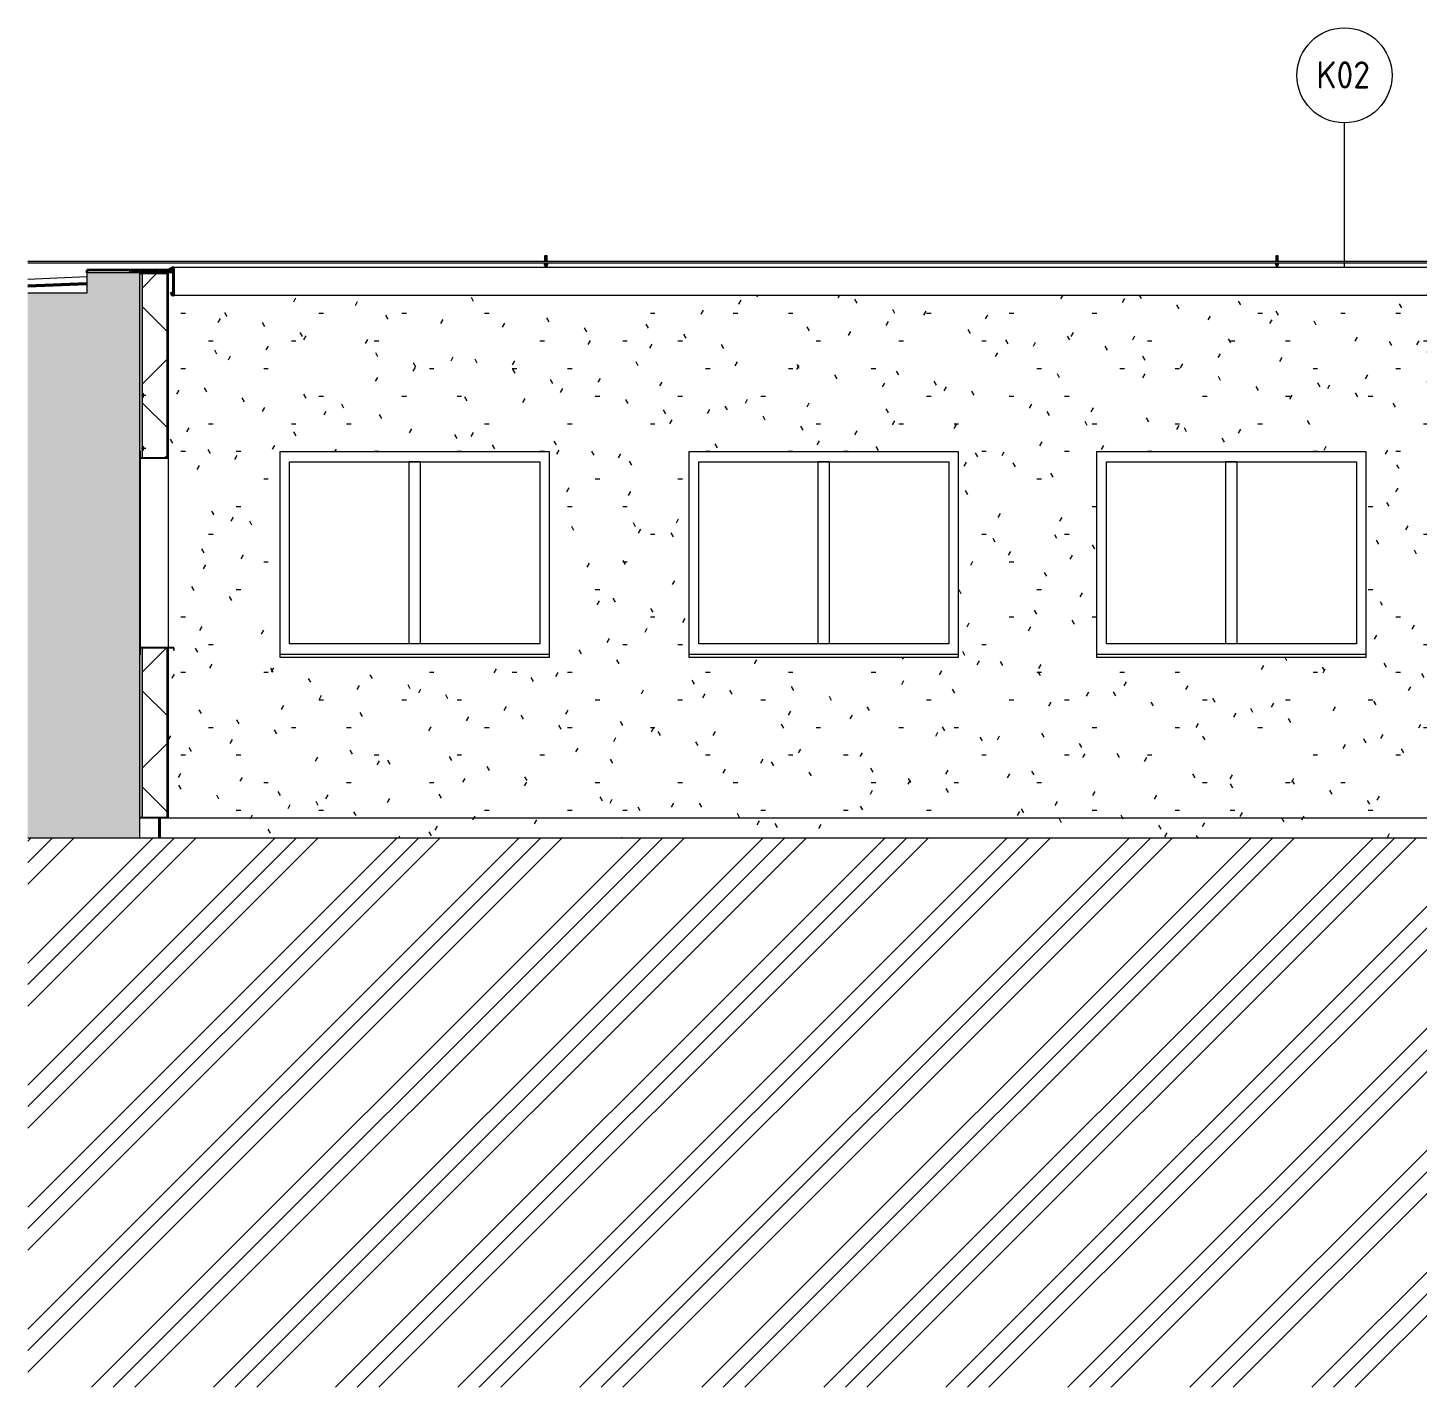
# Model space of a CAD drawing. Header units: millimetres. Extents: x -19993 to 479964, y -45352 to 20466.
# Drawn here: x 220265 to 230489, y -2012 to 7995 of the extents above; entities that cross this region are included whole.
import ezdxf

# ---------------------------------------------------------------- set-up
doc = ezdxf.new("R2010")
doc.units = ezdxf.units.MM
for name, color, linetype, lineweight in [('A-DETL-GENF', 92, 'Continuous', 9), ('A-DETL-THIN', 151, 'Continuous', 9), ('A-FLOR-HRAL', 11, 'Continuous', 9), ('A-GLAZ', 151, 'Continuous', 9), ('A-ROOF', 132, 'Continuous', 9), ('A-ROOF-IDEN', 132, 'Continuous', 9), ('A-ROOF-MCUT', 132, 'Continuous', 35), ('A-ROOF-OTLN', 132, 'Continuous', 9), ('A-ROOF-PATT', 132, 'Continuous', 35), ('A-WALL', 113, 'Continuous', 9), ('A-WALL-PATT', 111, 'Continuous', 25), ('E-POWR-CNTR', 130, 'Continuous', 9), ('E-POWR-DROP', 130, 'Continuous', 9), ('Q-SPCQ', 91, 'Continuous', 9)]:
    doc.layers.add(name, color=color, linetype=linetype, lineweight=lineweight)
doc.styles.add('ISOCPEUR', font='isocpeur.ttf', dxfattribs={"width": 0.9, "height": 200})
pattern_1 = [(0, (239069.81, 0), (812.8, 203.2), [33.528, -576.072, 33.528, -576.072, -3251.2]), (0, (239069.81, 0), (812.8, 203.2), [-1219.2, 33.528, -1185.672, 33.528, -576.072, -1422.4]), (0, (239069.81, 0), (812.8, 203.2), [-3048, 33.528, -372.872, 33.528, -982.472]), (120, (239374.61, 101.6), (-582.3764, 602.3054), [33.528, -576.072, 33.528, -576.072, -3251.2]), (120, (239374.61, 101.6), (-582.3764, 602.3054), [-1219.2, 33.528, -1185.672, 33.528, -576.072, -1422.4]), (120, (239374.61, 101.6), (-582.3764, 602.3054), [-3048, 33.528, -372.872, 33.528, -982.472]), (240, (239476.21, 508), (-230.4236, -805.5054), [33.528, -576.072, 33.528, -576.072, -3251.2]), (240, (239476.21, 508), (-230.4236, -805.5054), [-1219.2, 33.528, -1185.672, 33.528, -576.072, -1422.4]), (240, (239476.21, 508), (-230.4236, -805.5054), [-3048, 33.528, -372.872, 33.528, -982.472])]

# ---------------------------------------------------------------- blocks, each defined once
blk = doc.blocks.new('OKNO_2k_ - OKNO_2k_2000 x 1500-1963725-VB1-Z-Nový')
at = {"layer": 'A-GLAZ'}
for p, q in [((-9032, 3460), (-9032, 4800)), ((-9032, 4800), (-7192, 4800)), ((-8152, 3460), (-8152, 4800)), ((-8072, 4800), (-8152, 4800)), ((-8072, 4800), (-8072, 3460)), ((-7192, 4800), (-7192, 3460)), ((-7192, 3460), (-9032, 3460)), ((-8072, 3460), (-8152, 3460))]:
    blk.add_line(p, q, dxfattribs=at)
blk = doc.blocks.new('parapet_ext - parapet_ext-V34-VB1-Z-Nový')
at = {"layer": 'Q-SPCQ'}
for p, q in [((-6092, 3360), (-6092, 3382)), ((-4112, 3382), (-6092, 3382)), ((-4112, 3382), (-4112, 3360)), ((-4112, 3360), (-6092, 3360))]:
    blk.add_line(p, q, dxfattribs=at)
blk = doc.blocks.new('OKNO_1k - OKNO_1k_1250 x 1500-2034291-VB1-Z-Nový')
at = {"layer": 'A-GLAZ'}
h = blk.add_hatch(dxfattribs=at)
h.set_pattern_fill('FP_83', color=256, style=0, pattern_type=2)
h.set_pattern_definition([(0, (1836.05, 0), (150, 86.6), [100, -200]), (60, (1936.05, 0), (0.0022, 173.2038), [100, -200]), (300, (1936.05, 0), (149.9978, -86.6038), [100, -200])])
h.paths.add_polyline_path([(-16143, 3380), (-16142, 3380), (-16143, 3429)])
h.paths.add_polyline_path([(-16143, 4830), (-16142, 4830), (-16143, 4831)])
at = {"layer": 'A-GLAZ', "lineweight": 25}
for p, q in [((-16142, 4830), (-16142, 4880)), ((-16142, 3380), (-16142, 3430))]:
    blk.add_line(p, q, dxfattribs=at)
at = {"layer": 'A-GLAZ'}
blk.add_line((-16142, 4830), (-16142, 3432), dxfattribs=at)
blk = doc.blocks.new('parapet_ext - parapet_ext-1802121-VB1-Z-Nový')
at = {"layer": 'Q-SPCQ'}
for p, q in [((-15893, 3432), (-16143, 3432)), ((-16143, 3430), (-15895, 3430)), ((-15895, 3430), (-15895, 3410)), ((-15895, 3410), (-15893, 3410)), ((-15893, 3410), (-15893, 3432))]:
    blk.add_line(p, q, dxfattribs=at)
blk = doc.blocks.new('Zábradlí - Záchytný systém kotva-1301747-VB1-Z-Nový')
at = {"layer": 'A-FLOR-HRAL'}
for p, q in [((-13169, 6257), (-13169, 6249)), ((-13162, 6257), (-13169, 6257)), ((-13169, 6249), (-13162, 6249)), ((-13164, 6249), (-13164, 6230)), ((-13155, 6315), (-13155, 6315))]:
    blk.add_line(p, q, dxfattribs=at)
at = {"layer": 'A-FLOR-HRAL', "flags": 128}
for points in [[(-13163, 6316), (-13163, 6316), (-13163, 6316), (-13163, 6316), (-13163, 6316), (-13163, 6317), (-13163, 6317), (-13163, 6317), (-13163, 6317), (-13163, 6317), (-13163, 6317), (-13163, 6317), (-13162, 6318), (-13162, 6318), (-13162, 6318), (-13162, 6318), (-13162, 6318), (-13162, 6318), (-13162, 6318), (-13162, 6319), (-13162, 6319), (-13162, 6319), (-13161, 6319), (-13161, 6319), (-13161, 6319), (-13161, 6319), (-13161, 6319), (-13161, 6319), (-13161, 6319), (-13161, 6319), (-13160, 6319), (-13160, 6320), (-13160, 6320), (-13160, 6320), (-13160, 6320), (-13160, 6320), (-13159, 6320), (-13159, 6320), (-13159, 6320), (-13159, 6320), (-13159, 6320), (-13159, 6320), (-13158, 6320), (-13158, 6320), (-13158, 6320), (-13158, 6320), (-13158, 6320), (-13158, 6320), (-13158, 6320), (-13157, 6319), (-13157, 6319), (-13157, 6319), (-13157, 6319), (-13157, 6319), (-13157, 6319), (-13157, 6319), (-13156, 6319), (-13156, 6319), (-13156, 6319), (-13156, 6319), (-13156, 6318), (-13156, 6318), (-13156, 6318), (-13156, 6318), (-13156, 6318), (-13155, 6318), (-13155, 6318)], [(-13163, 6316), (-13163, 6316), (-13163, 6316), (-13163, 6316), (-13163, 6316), (-13163, 6315), (-13163, 6315), (-13163, 6315), (-13163, 6315), (-13163, 6315), (-13163, 6314), (-13163, 6314), (-13163, 6314), (-13163, 6314), (-13163, 6313), (-13163, 6313), (-13163, 6312), (-13163, 6312), (-13163, 6312), (-13163, 6311), (-13163, 6311), (-13163, 6310), (-13163, 6310), (-13163, 6309), (-13163, 6309), (-13163, 6308), (-13163, 6307), (-13163, 6307), (-13163, 6306), (-13163, 6306), (-13163, 6305), (-13163, 6304), (-13163, 6304), (-13163, 6303), (-13163, 6302), (-13163, 6302), (-13163, 6301), (-13163, 6300), (-13163, 6300), (-13163, 6299), (-13163, 6299)], [(-13163, 6299), (-13163, 6300), (-13163, 6300), (-13163, 6301), (-13163, 6302), (-13163, 6302), (-13163, 6303), (-13163, 6304), (-13163, 6304), (-13163, 6305), (-13163, 6305), (-13163, 6306), (-13163, 6307), (-13163, 6307), (-13163, 6308), (-13163, 6308), (-13163, 6309), (-13163, 6309), (-13163, 6310), (-13163, 6310), (-13163, 6311), (-13163, 6311), (-13163, 6312), (-13163, 6312), (-13163, 6313), (-13163, 6313), (-13163, 6313), (-13163, 6314), (-13163, 6314), (-13163, 6314), (-13163, 6315), (-13163, 6315), (-13163, 6315), (-13163, 6315), (-13163, 6315), (-13163, 6316), (-13163, 6316), (-13163, 6316), (-13163, 6316), (-13163, 6316)], [(-13163, 6282), (-13163, 6282), (-13163, 6282), (-13163, 6282), (-13163, 6282), (-13163, 6282), (-13163, 6282), (-13163, 6283), (-13163, 6283), (-13163, 6283), (-13163, 6283), (-13163, 6284), (-13163, 6284), (-13163, 6284), (-13163, 6285), (-13163, 6285), (-13163, 6285), (-13163, 6286), (-13163, 6286), (-13163, 6287), (-13163, 6287), (-13163, 6288), (-13163, 6288), (-13163, 6289), (-13163, 6289), (-13163, 6290), (-13163, 6290), (-13163, 6291), (-13163, 6291), (-13163, 6292), (-13163, 6293), (-13163, 6293), (-13163, 6294), (-13163, 6295), (-13163, 6295), (-13163, 6296), (-13163, 6297), (-13163, 6297), (-13163, 6298), (-13163, 6299), (-13163, 6299)], [(-13163, 6299), (-13163, 6298), (-13163, 6297), (-13163, 6297), (-13163, 6296), (-13163, 6295), (-13163, 6295), (-13163, 6294), (-13163, 6294), (-13163, 6293), (-13163, 6292), (-13163, 6292), (-13163, 6291), (-13163, 6290), (-13163, 6290), (-13163, 6289), (-13163, 6289), (-13163, 6288), (-13163, 6288), (-13163, 6287), (-13163, 6287), (-13163, 6286), (-13163, 6286), (-13163, 6285), (-13163, 6285), (-13163, 6285), (-13163, 6284), (-13163, 6284), (-13163, 6284), (-13163, 6283), (-13163, 6283), (-13163, 6283), (-13163, 6283), (-13163, 6282), (-13163, 6282), (-13163, 6282), (-13163, 6282), (-13163, 6282), (-13163, 6282), (-13163, 6282)], [(-13155, 6280), (-13156, 6280), (-13156, 6280), (-13156, 6280), (-13156, 6279), (-13156, 6279), (-13156, 6279), (-13156, 6279), (-13156, 6279), (-13156, 6279), (-13156, 6279), (-13157, 6279), (-13157, 6279), (-13157, 6278), (-13157, 6278), (-13157, 6278), (-13157, 6278), (-13157, 6278), (-13158, 6278), (-13158, 6278), (-13158, 6278), (-13158, 6278), (-13158, 6278), (-13158, 6278), (-13159, 6278), (-13159, 6278), (-13159, 6278), (-13159, 6278), (-13159, 6278), (-13159, 6278), (-13160, 6278), (-13160, 6278), (-13160, 6278), (-13160, 6278), (-13160, 6278), (-13160, 6278), (-13160, 6278), (-13161, 6278), (-13161, 6278), (-13161, 6278), (-13161, 6279), (-13161, 6279), (-13161, 6279), (-13161, 6279), (-13162, 6279), (-13162, 6279), (-13162, 6279), (-13162, 6279), (-13162, 6279), (-13162, 6279), (-13162, 6280), (-13162, 6280), (-13162, 6280), (-13162, 6280), (-13162, 6280), (-13163, 6280), (-13163, 6280), (-13163, 6281), (-13163, 6281), (-13163, 6281), (-13163, 6281), (-13163, 6281), (-13163, 6281), (-13163, 6282), (-13163, 6282), (-13163, 6282), (-13163, 6282)]]:
    blk.add_lwpolyline(points, dxfattribs=at)
blk = doc.blocks.new('Zábradlí - Záchytný systém kotva-V35-VB1-Z-Nový')
at = {"layer": 'A-FLOR-HRAL'}
for p, q in [((-7788, 6257), (-7788, 6249)), ((-7785, 6257), (-7788, 6257)), ((-7788, 6249), (-7785, 6249)), ((-7783, 6249), (-7783, 6230))]:
    blk.add_line(p, q, dxfattribs=at)
at = {"layer": 'A-FLOR-HRAL', "flags": 128}
for points in [[(-7782, 6316), (-7782, 6316), (-7782, 6316), (-7782, 6316), (-7782, 6316), (-7782, 6317), (-7782, 6317), (-7782, 6317), (-7782, 6317), (-7782, 6317), (-7782, 6317), (-7781, 6317), (-7781, 6318), (-7781, 6318), (-7781, 6318), (-7781, 6318), (-7781, 6318), (-7781, 6318), (-7781, 6318), (-7781, 6319), (-7781, 6319), (-7781, 6319), (-7780, 6319), (-7780, 6319), (-7780, 6319), (-7780, 6319), (-7780, 6319), (-7780, 6319), (-7780, 6319), (-7779, 6319), (-7779, 6319), (-7779, 6320), (-7779, 6320), (-7779, 6320), (-7779, 6320), (-7779, 6320), (-7778, 6320), (-7778, 6320), (-7778, 6320), (-7778, 6320), (-7778, 6320), (-7778, 6320), (-7777, 6320), (-7777, 6320), (-7777, 6320), (-7777, 6320), (-7777, 6320), (-7777, 6320), (-7776, 6320), (-7776, 6319)], [(-7782, 6316), (-7782, 6316), (-7782, 6316), (-7782, 6316), (-7782, 6316), (-7782, 6315), (-7782, 6315), (-7782, 6315), (-7782, 6315), (-7782, 6315), (-7782, 6314), (-7782, 6314), (-7782, 6314), (-7782, 6314), (-7782, 6313), (-7782, 6313), (-7782, 6312), (-7782, 6312), (-7782, 6312), (-7782, 6311), (-7782, 6311), (-7782, 6310), (-7782, 6310), (-7782, 6309), (-7782, 6309), (-7782, 6308), (-7782, 6307), (-7782, 6307), (-7782, 6306), (-7782, 6306), (-7782, 6305), (-7782, 6304), (-7782, 6304), (-7782, 6303), (-7782, 6302), (-7782, 6302), (-7782, 6301), (-7782, 6300), (-7782, 6300), (-7782, 6299), (-7782, 6299)], [(-7782, 6299), (-7782, 6300), (-7782, 6300), (-7782, 6301), (-7782, 6302), (-7782, 6302), (-7782, 6303), (-7782, 6304), (-7782, 6304), (-7782, 6305), (-7782, 6305), (-7782, 6306), (-7782, 6307), (-7782, 6307), (-7782, 6308), (-7782, 6308), (-7782, 6309), (-7782, 6309), (-7782, 6310), (-7782, 6310), (-7782, 6311), (-7782, 6311), (-7782, 6312), (-7782, 6312), (-7782, 6313), (-7782, 6313), (-7782, 6313), (-7782, 6314), (-7782, 6314), (-7782, 6314), (-7782, 6315), (-7782, 6315), (-7782, 6315), (-7782, 6315), (-7782, 6315), (-7782, 6316), (-7782, 6316), (-7782, 6316), (-7782, 6316), (-7782, 6316)], [(-7782, 6282), (-7782, 6282), (-7782, 6282), (-7782, 6282), (-7782, 6282), (-7782, 6282), (-7782, 6282), (-7782, 6283), (-7782, 6283), (-7782, 6283), (-7782, 6283), (-7782, 6284), (-7782, 6284), (-7782, 6284), (-7782, 6285), (-7782, 6285), (-7782, 6285), (-7782, 6286), (-7782, 6286), (-7782, 6287), (-7782, 6287), (-7782, 6288), (-7782, 6288), (-7782, 6289), (-7782, 6289), (-7782, 6290), (-7782, 6290), (-7782, 6291), (-7782, 6291), (-7782, 6292), (-7782, 6293), (-7782, 6293), (-7782, 6294), (-7782, 6295), (-7782, 6295), (-7782, 6296), (-7782, 6297), (-7782, 6297), (-7782, 6298), (-7782, 6299), (-7782, 6299)], [(-7782, 6299), (-7782, 6298), (-7782, 6297), (-7782, 6297), (-7782, 6296), (-7782, 6295), (-7782, 6295), (-7782, 6294), (-7782, 6294), (-7782, 6293), (-7782, 6292), (-7782, 6292), (-7782, 6291), (-7782, 6290), (-7782, 6290), (-7782, 6289), (-7782, 6289), (-7782, 6288), (-7782, 6288), (-7782, 6287), (-7782, 6287), (-7782, 6286), (-7782, 6286), (-7782, 6285), (-7782, 6285), (-7782, 6285), (-7782, 6284), (-7782, 6284), (-7782, 6284), (-7782, 6283), (-7782, 6283), (-7782, 6283), (-7782, 6283), (-7782, 6282), (-7782, 6282), (-7782, 6282), (-7782, 6282), (-7782, 6282), (-7782, 6282), (-7782, 6282)], [(-7775, 6279), (-7775, 6279), (-7775, 6279), (-7776, 6279), (-7776, 6279), (-7776, 6278), (-7776, 6278), (-7776, 6278), (-7776, 6278), (-7776, 6278), (-7777, 6278), (-7777, 6278), (-7777, 6278), (-7777, 6278), (-7777, 6278), (-7777, 6278), (-7777, 6278), (-7778, 6278), (-7778, 6278), (-7778, 6278), (-7778, 6278), (-7778, 6278), (-7778, 6278), (-7779, 6278), (-7779, 6278), (-7779, 6278), (-7779, 6278), (-7779, 6278), (-7779, 6278), (-7780, 6278), (-7780, 6278), (-7780, 6278), (-7780, 6279), (-7780, 6279), (-7780, 6279), (-7780, 6279), (-7780, 6279), (-7781, 6279), (-7781, 6279), (-7781, 6279), (-7781, 6279), (-7781, 6279), (-7781, 6280), (-7781, 6280), (-7781, 6280), (-7781, 6280), (-7781, 6280), (-7781, 6280), (-7782, 6280), (-7782, 6281), (-7782, 6281), (-7782, 6281), (-7782, 6281), (-7782, 6281), (-7782, 6281), (-7782, 6282), (-7782, 6282), (-7782, 6282), (-7782, 6282)]]:
    blk.add_lwpolyline(points, dxfattribs=at)
blk = doc.blocks.new('Zábradlí - Záchytný systém kotva-V36-VB1-Z-Nový')
at = {"layer": 'A-FLOR-HRAL'}
for p, q in [((-7785, 6257), (-7785, 6249)), ((-7775, 6257), (-7785, 6257)), ((-7785, 6249), (-7775, 6249)), ((-7780, 6249), (-7780, 6230)), ((-7765, 6257), (-7775, 6257)), ((-7775, 6249), (-7765, 6249)), ((-7770, 6230), (-7770, 6249)), ((-7765, 6249), (-7765, 6257))]:
    blk.add_line(p, q, dxfattribs=at)
at = {"layer": 'A-FLOR-HRAL', "flags": 128}
for points in [[(-7779, 6316), (-7779, 6316), (-7779, 6316), (-7779, 6316), (-7778, 6316), (-7778, 6317), (-7778, 6317), (-7778, 6317), (-7778, 6317), (-7778, 6317), (-7778, 6317), (-7778, 6317), (-7778, 6318), (-7778, 6318), (-7778, 6318), (-7778, 6318), (-7778, 6318), (-7778, 6318), (-7778, 6318), (-7777, 6319), (-7777, 6319), (-7777, 6319), (-7777, 6319), (-7777, 6319), (-7777, 6319), (-7777, 6319), (-7777, 6319), (-7776, 6319), (-7776, 6319), (-7776, 6319), (-7776, 6319), (-7776, 6320), (-7776, 6320), (-7776, 6320), (-7775, 6320), (-7775, 6320), (-7775, 6320), (-7775, 6320), (-7775, 6320), (-7775, 6320), (-7774, 6320), (-7774, 6320), (-7774, 6320), (-7774, 6320), (-7774, 6320), (-7774, 6320), (-7773, 6320), (-7773, 6320), (-7773, 6320), (-7773, 6319), (-7773, 6319), (-7773, 6319), (-7773, 6319), (-7772, 6319), (-7772, 6319), (-7772, 6319), (-7772, 6319), (-7772, 6319), (-7772, 6319), (-7772, 6319), (-7772, 6318), (-7771, 6318), (-7771, 6318), (-7771, 6318), (-7771, 6318), (-7771, 6318), (-7771, 6318), (-7771, 6318), (-7771, 6317), (-7771, 6317), (-7771, 6317), (-7771, 6317), (-7771, 6317), (-7771, 6317), (-7771, 6316), (-7771, 6316), (-7771, 6316), (-7771, 6316), (-7771, 6316), (-7771, 6316)], [(-7779, 6316), (-7779, 6316), (-7779, 6316), (-7779, 6316), (-7779, 6316), (-7779, 6315), (-7779, 6315), (-7779, 6315), (-7779, 6315), (-7779, 6315), (-7779, 6314), (-7779, 6314), (-7779, 6314), (-7779, 6314), (-7779, 6313), (-7779, 6313), (-7779, 6312), (-7779, 6312), (-7779, 6312), (-7779, 6311), (-7779, 6311), (-7779, 6310), (-7779, 6310), (-7779, 6309), (-7779, 6309), (-7779, 6308), (-7779, 6307), (-7779, 6307), (-7779, 6306), (-7779, 6306), (-7779, 6305), (-7779, 6304), (-7779, 6304), (-7779, 6303), (-7779, 6302), (-7779, 6302), (-7779, 6301), (-7779, 6300), (-7779, 6300), (-7779, 6299), (-7779, 6299)], [(-7779, 6299), (-7779, 6300), (-7779, 6300), (-7779, 6301), (-7779, 6302), (-7779, 6302), (-7779, 6303), (-7779, 6304), (-7779, 6304), (-7779, 6305), (-7779, 6305), (-7779, 6306), (-7779, 6307), (-7779, 6307), (-7779, 6308), (-7779, 6308), (-7779, 6309), (-7779, 6309), (-7779, 6310), (-7779, 6310), (-7779, 6311), (-7779, 6311), (-7779, 6312), (-7779, 6312), (-7779, 6313), (-7779, 6313), (-7779, 6313), (-7779, 6314), (-7779, 6314), (-7779, 6314), (-7779, 6315), (-7779, 6315), (-7779, 6315), (-7779, 6315), (-7779, 6315), (-7779, 6316), (-7779, 6316), (-7779, 6316), (-7779, 6316), (-7779, 6316)], [(-7779, 6282), (-7779, 6282), (-7779, 6282), (-7779, 6282), (-7779, 6282), (-7779, 6282), (-7779, 6282), (-7779, 6283), (-7779, 6283), (-7779, 6283), (-7779, 6283), (-7779, 6284), (-7779, 6284), (-7779, 6284), (-7779, 6285), (-7779, 6285), (-7779, 6285), (-7779, 6286), (-7779, 6286), (-7779, 6287), (-7779, 6287), (-7779, 6288), (-7779, 6288), (-7779, 6289), (-7779, 6289), (-7779, 6290), (-7779, 6290), (-7779, 6291), (-7779, 6291), (-7779, 6292), (-7779, 6293), (-7779, 6293), (-7779, 6294), (-7779, 6295), (-7779, 6295), (-7779, 6296), (-7779, 6297), (-7779, 6297), (-7779, 6298), (-7779, 6299), (-7779, 6299)], [(-7779, 6299), (-7779, 6298), (-7779, 6297), (-7779, 6297), (-7779, 6296), (-7779, 6295), (-7779, 6295), (-7779, 6294), (-7779, 6294), (-7779, 6293), (-7779, 6292), (-7779, 6292), (-7779, 6291), (-7779, 6290), (-7779, 6290), (-7779, 6289), (-7779, 6289), (-7779, 6288), (-7779, 6288), (-7779, 6287), (-7779, 6287), (-7779, 6286), (-7779, 6286), (-7779, 6285), (-7779, 6285), (-7779, 6285), (-7779, 6284), (-7779, 6284), (-7779, 6284), (-7779, 6283), (-7779, 6283), (-7779, 6283), (-7779, 6283), (-7779, 6282), (-7779, 6282), (-7779, 6282), (-7779, 6282), (-7779, 6282), (-7779, 6282), (-7779, 6282)], [(-7771, 6282), (-7771, 6282), (-7771, 6282), (-7771, 6281), (-7771, 6281), (-7771, 6281), (-7771, 6281), (-7771, 6281), (-7771, 6281), (-7771, 6281), (-7771, 6280), (-7771, 6280), (-7771, 6280), (-7771, 6280), (-7771, 6280), (-7771, 6280), (-7771, 6280), (-7771, 6279), (-7772, 6279), (-7772, 6279), (-7772, 6279), (-7772, 6279), (-7772, 6279), (-7772, 6279), (-7772, 6279), (-7772, 6279), (-7773, 6278), (-7773, 6278), (-7773, 6278), (-7773, 6278), (-7773, 6278), (-7773, 6278), (-7773, 6278), (-7774, 6278), (-7774, 6278), (-7774, 6278), (-7774, 6278), (-7774, 6278), (-7774, 6278), (-7774, 6278), (-7775, 6278), (-7775, 6278), (-7775, 6278), (-7775, 6278), (-7775, 6278), (-7775, 6278), (-7776, 6278), (-7776, 6278), (-7776, 6278), (-7776, 6278), (-7776, 6278), (-7776, 6278), (-7776, 6278), (-7777, 6279), (-7777, 6279), (-7777, 6279), (-7777, 6279), (-7777, 6279), (-7777, 6279), (-7777, 6279), (-7777, 6279), (-7778, 6279), (-7778, 6279), (-7778, 6280), (-7778, 6280), (-7778, 6280), (-7778, 6280), (-7778, 6280), (-7778, 6280), (-7778, 6280), (-7778, 6281), (-7778, 6281), (-7778, 6281), (-7778, 6281), (-7778, 6281), (-7778, 6281), (-7779, 6282), (-7779, 6282), (-7779, 6282), (-7779, 6282)], [(-7771, 6316), (-7771, 6316), (-7771, 6316), (-7771, 6316), (-7771, 6316), (-7771, 6315), (-7771, 6315), (-7771, 6315), (-7771, 6315), (-7771, 6315), (-7771, 6314), (-7771, 6314), (-7771, 6314), (-7771, 6314), (-7771, 6313), (-7771, 6313), (-7771, 6312), (-7771, 6312), (-7771, 6312), (-7771, 6311), (-7771, 6311), (-7771, 6310), (-7771, 6310), (-7771, 6309), (-7771, 6309), (-7771, 6308), (-7771, 6307), (-7771, 6307), (-7771, 6306), (-7771, 6306), (-7771, 6305), (-7771, 6304), (-7771, 6304), (-7771, 6303), (-7771, 6302), (-7771, 6302), (-7771, 6301), (-7771, 6300), (-7771, 6300), (-7771, 6299), (-7771, 6299)], [(-7771, 6299), (-7771, 6300), (-7771, 6300), (-7771, 6301), (-7771, 6302), (-7771, 6302), (-7771, 6303), (-7771, 6304), (-7771, 6304), (-7771, 6305), (-7771, 6305), (-7771, 6306), (-7771, 6307), (-7771, 6307), (-7771, 6308), (-7771, 6308), (-7771, 6309), (-7771, 6309), (-7771, 6310), (-7771, 6310), (-7771, 6311), (-7771, 6311), (-7771, 6312), (-7771, 6312), (-7771, 6313), (-7771, 6313), (-7771, 6313), (-7771, 6314), (-7771, 6314), (-7771, 6314), (-7771, 6315), (-7771, 6315), (-7771, 6315), (-7771, 6315), (-7771, 6315), (-7771, 6316), (-7771, 6316), (-7771, 6316), (-7771, 6316), (-7771, 6316)], [(-7771, 6282), (-7771, 6282), (-7771, 6282), (-7771, 6282), (-7771, 6282), (-7771, 6282), (-7771, 6282), (-7771, 6283), (-7771, 6283), (-7771, 6283), (-7771, 6283), (-7771, 6284), (-7771, 6284), (-7771, 6284), (-7771, 6285), (-7771, 6285), (-7771, 6285), (-7771, 6286), (-7771, 6286), (-7771, 6287), (-7771, 6287), (-7771, 6288), (-7771, 6288), (-7771, 6289), (-7771, 6289), (-7771, 6290), (-7771, 6290), (-7771, 6291), (-7771, 6291), (-7771, 6292), (-7771, 6293), (-7771, 6293), (-7771, 6294), (-7771, 6295), (-7771, 6295), (-7771, 6296), (-7771, 6297), (-7771, 6297), (-7771, 6298), (-7771, 6299), (-7771, 6299)], [(-7771, 6299), (-7771, 6298), (-7771, 6297), (-7771, 6297), (-7771, 6296), (-7771, 6295), (-7771, 6295), (-7771, 6294), (-7771, 6294), (-7771, 6293), (-7771, 6292), (-7771, 6292), (-7771, 6291), (-7771, 6290), (-7771, 6290), (-7771, 6289), (-7771, 6289), (-7771, 6288), (-7771, 6288), (-7771, 6287), (-7771, 6287), (-7771, 6286), (-7771, 6286), (-7771, 6285), (-7771, 6285), (-7771, 6285), (-7771, 6284), (-7771, 6284), (-7771, 6284), (-7771, 6283), (-7771, 6283), (-7771, 6283), (-7771, 6283), (-7771, 6282), (-7771, 6282), (-7771, 6282), (-7771, 6282), (-7771, 6282), (-7771, 6282), (-7771, 6282)]]:
    blk.add_lwpolyline(points, dxfattribs=at)
blk = doc.blocks.new('Zábradlí - Zábradlí-1236403-VB1-Z-Nový')
for name, p in [('Zábradlí - Záchytný systém kotva-1301747-VB1-Z-Nový', (0, 0)), ('Zábradlí - Záchytný systém kotva-V36-VB1-Z-Nový', (-5378, 0)), ('Zábradlí - Záchytný systém kotva-V35-VB1-Z-Nový', (0, 0)), ('Zábradlí - Záchytný systém kotva-V36-VB1-Z-Nový', (0, 0))]:
    blk.add_blockref(name, p)
blk = doc.blocks.new('Typ horního madla - Horní madlo_Vnitřní_-1236408-VB1-Z-Nový')
at = {"layer": 'A-FLOR-HRAL'}
for p, q in [((-2397, 6275), (-16969, 6275)), ((-16969, 6265), (-2397, 6265))]:
    blk.add_line(p, q, dxfattribs=at)
blk = doc.blocks.new('Popiska zakončení střešního pláště - Popiska okna_Bublina-1463073-VB1-Z-Nový')
at = {"layer": 'A-ROOF-IDEN'}
blk.add_circle((-7280, 7645), 350, dxfattribs=at)

msp = doc.modelspace()

# ---------------------------------------------------------------- hatches: boundary and pattern name
at = {"layer": 'A-DETL-GENF'}
msp.add_hatch(color=9, dxfattribs=at).paths.add_polyline_path([(221090, 2030), (221090, 6190), (220699, 6190), (220699, 6042), (220265, 6042), (220265, 2030)])
h = msp.add_hatch(dxfattribs=at)
h.set_pattern_fill('FP_88', style=0, pattern_type=2)
h.set_pattern_definition([(45, (239069.8, 0), (-449.013, 449.013), []), (45, (239228.56, 0), (0, 898.026), []), (45, (238911.06, 0), (0, 898.026), [])])
h.paths.add_polyline_path([(220265, -2012), (238792, -2012), (238792, 2140), (233212, 2255), (233212, 2030), (220265, 2030), (220265, 1362)])
at = {"layer": 'A-ROOF-PATT', "lineweight": 9}
h = msp.add_hatch(dxfattribs=at)
h.set_pattern_fill('FP_84', color=11, angle=-90, style=0, pattern_type=2)
h.set_pattern_definition([(270, (222286.3, 6210), (1270, 8e-14), []), (270, (222296.5, 6210), (1270, 8e-14), []), (270, (222306.6, 6210), (1270, 8e-14), []), (270, (222316.8, 6210), (1270, 8e-14), []), (270, (222327, 6210), (1270, 8e-14), []), (270, (222337.1, 6210), (1270, 8e-14), []), (270, (222347.3, 6210), (1270, 8e-14), []), (270, (222357.4, 6210), (1270, 8e-14), []), (270, (222367.6, 6210), (1270, 8e-14), []), (270, (222377.8, 6210), (1270, 8e-14), []), (270, (222387.9, 6210), (1270, 8e-14), []), (270, (222398.1, 6210), (1270, 8e-14), []), (270, (222408.2, 6210), (1270, 8e-14), []), (270, (222418.4, 6210), (1270, 8e-14), []), (270, (222428.6, 6210), (1270, 8e-14), []), (270, (222438.7, 6210), (1270, 8e-14), []), (270, (222448.9, 6210), (1270, 8e-14), []), (270, (222459, 6210), (1270, 8e-14), []), (270, (222469.2, 6210), (1270, 8e-14), []), (270, (222479.4, 6210), (1270, 8e-14), []), (270, (222489.5, 6210), (1270, 8e-14), []), (270, (222499.7, 6210), (1270, 8e-14), []), (270, (222509.8, 6210), (1270, 8e-14), []), (270, (222520, 6210), (1270, 8e-14), []), (270, (222530.2, 6210), (1270, 8e-14), []), (270, (222540.3, 6210), (1270, 8e-14), []), (270, (222550.5, 6210), (1270, 8e-14), []), (270, (222560.6, 6210), (1270, 8e-14), []), (270, (222570.8, 6210), (1270, 8e-14), []), (270, (222581, 6210), (1270, 8e-14), []), (270, (222921.3, 6210), (1270, 8e-14), []), (270, (222931.5, 6210), (1270, 8e-14), []), (270, (222941.6, 6210), (1270, 8e-14), []), (270, (222951.8, 6210), (1270, 8e-14), []), (270, (222962, 6210), (1270, 8e-14), []), (270, (222972.1, 6210), (1270, 8e-14), []), (270, (222982.3, 6210), (1270, 8e-14), []), (270, (222992.4, 6210), (1270, 8e-14), []), (270, (223002.6, 6210), (1270, 8e-14), []), (270, (223012.8, 6210), (1270, 8e-14), []), (270, (223022.9, 6210), (1270, 8e-14), []), (270, (223033.1, 6210), (1270, 8e-14), []), (270, (223043.2, 6210), (1270, 8e-14), []), (270, (223053.4, 6210), (1270, 8e-14), []), (270, (223063.6, 6210), (1270, 8e-14), []), (270, (223073.7, 6210), (1270, 8e-14), []), (270, (223083.9, 6210), (1270, 8e-14), []), (270, (223094, 6210), (1270, 8e-14), []), (270, (223104.2, 6210), (1270, 8e-14), []), (270, (223114.4, 6210), (1270, 8e-14), []), (270, (223124.5, 6210), (1270, 8e-14), []), (270, (223134.7, 6210), (1270, 8e-14), []), (270, (223144.8, 6210), (1270, 8e-14), []), (270, (223155, 6210), (1270, 8e-14), []), (270, (223165.2, 6210), (1270, 8e-14), []), (270, (223175.3, 6210), (1270, 8e-14), []), (270, (223185.5, 6210), (1270, 8e-14), []), (270, (223195.6, 6210), (1270, 8e-14), []), (270, (223205.8, 6210), (1270, 8e-14), []), (270, (223216, 6210), (1270, 8e-14), [])])
h.paths.add_polyline_path([(221278, 6190), (221298, 6190), (221298, 6210), (220699, 6210), (220699, 6190), (221134, 6190)])
h = msp.add_hatch(dxfattribs=at)
h.set_pattern_fill('FP_82', color=256, angle=-90, style=0, pattern_type=2)
h.set_pattern_definition([(272.25, (217284.4, 5978.1), (1269, 49.9), []), (272.25, (217294.6, 5978.5), (1269, 49.9), []), (272.25, (217304.7, 5978.9), (1269, 49.9), []), (272.25, (217314.9, 5979.3), (1269, 49.9), []), (272.25, (217325, 5979.7), (1269, 49.9), []), (272.25, (217335.2, 5980.1), (1269, 49.9), []), (272.25, (217345.4, 5980.5), (1269, 49.9), []), (272.25, (217355.5, 5980.9), (1269, 49.9), []), (272.25, (217365.7, 5981.3), (1269, 49.9), []), (272.25, (217375.8, 5981.7), (1269, 49.9), []), (272.25, (217386, 5982.1), (1269, 49.9), []), (272.25, (217396.1, 5982.5), (1269, 49.9), []), (272.25, (217406.3, 5982.9), (1269, 49.9), []), (272.25, (217416.4, 5983.3), (1269, 49.9), []), (272.25, (217426.6, 5983.7), (1269, 49.9), []), (272.25, (217436.7, 5984.1), (1269, 49.9), []), (272.25, (217446.9, 5984.5), (1269, 49.9), []), (272.25, (217457, 5984.9), (1269, 49.9), []), (272.25, (217467.2, 5985.3), (1269, 49.9), []), (272.25, (217477.3, 5985.7), (1269, 49.9), []), (272.25, (217487.5, 5986.1), (1269, 49.9), []), (272.25, (217497.6, 5986.5), (1269, 49.9), []), (272.25, (217507.8, 5986.9), (1269, 49.9), []), (272.25, (217518, 5987.3), (1269, 49.9), []), (272.25, (217528.1, 5987.7), (1269, 49.9), []), (272.25, (217538.2, 5988.1), (1269, 49.9), []), (272.25, (217548.4, 5988.5), (1269, 49.9), []), (272.25, (217558.5, 5988.9), (1269, 49.9), []), (272.25, (217568.7, 5989.3), (1269, 49.9), []), (272.25, (217578.9, 5989.7), (1269, 49.9), []), (272.25, (217919, 6003), (1269, 49.9), []), (272.25, (217929.1, 6003.4), (1269, 49.9), []), (272.25, (217939.3, 6003.8), (1269, 49.9), []), (272.25, (217949.4, 6004.2), (1269, 49.9), []), (272.25, (217959.6, 6004.6), (1269, 49.9), []), (272.25, (217969.7, 6005), (1269, 49.9), []), (272.25, (217979.9, 6005.4), (1269, 49.9), []), (272.25, (217990, 6005.8), (1269, 49.9), []), (272.25, (218000.2, 6006.2), (1269, 49.9), []), (272.25, (218010.3, 6006.6), (1269, 49.9), []), (272.25, (218020.5, 6007), (1269, 49.9), []), (272.25, (218030.6, 6007.4), (1269, 49.9), []), (272.25, (218040.8, 6007.8), (1269, 49.9), []), (272.25, (218050.9, 6008.2), (1269, 49.9), []), (272.25, (218061.1, 6008.6), (1269, 49.9), []), (272.25, (218071.2, 6009), (1269, 49.9), []), (272.25, (218081.4, 6009.4), (1269, 49.9), []), (272.25, (218091.5, 6009.8), (1269, 49.9), []), (272.25, (218101.7, 6010.2), (1269, 49.9), []), (272.25, (218111.8, 6010.6), (1269, 49.9), []), (272.25, (218122, 6011), (1269, 49.9), []), (272.25, (218132.1, 6011.4), (1269, 49.9), []), (272.25, (218142.3, 6011.8), (1269, 49.9), []), (272.25, (218152.4, 6012.2), (1269, 49.9), []), (272.25, (218162.6, 6012.6), (1269, 49.9), []), (272.25, (218172.8, 6013), (1269, 49.9), []), (272.25, (218182.9, 6013.4), (1269, 49.9), []), (272.25, (218193, 6013.8), (1269, 49.9), []), (272.25, (218203.2, 6014.2), (1269, 49.9), []), (272.25, (218213.4, 6014.6), (1269, 49.9), [])])
h.paths.add_polyline_path([(220265, 6085), (220699, 6102), (220699, 6112), (220265, 6095), (220265, 6087)])
at = {"layer": 'A-WALL-PATT'}
h = msp.add_hatch(color=11, dxfattribs=at)
h.paths.add_polyline_path([(221110, 2180), (221110, 3430), (221090, 3430), (221090, 2180)])
h.paths.add_polyline_path([(221090, 4830), (221110, 4830), (221110, 6190), (221090, 6190), (221090, 4842)])
at = {"layer": 'A-WALL-PATT', "lineweight": 9}
h = msp.add_hatch(dxfattribs=at)
h.set_pattern_fill('FP_85', color=11, style=0, pattern_type=2)
h.set_pattern_definition([(45, (239069.8, 0), (0, 707.105), []), (315, (239069.8, 0), (707.105, 0), []), (270, (239377.18, 19.13), (353.543, -353.543), [38.278, -668.833]), (270, (239469.56, 19.13), (353.543, -353.543), [38.278, -668.833]), (0, (239402.96, 46.2), (353.543, 353.543), [38.278, -668.833]), (0, (239402.96, -46.2), (353.543, 353.543), [38.278, -668.833]), (45, (239377.2, 19.13), (0, 707.105), [38.278, -461.721]), (45, (239442.5, -46.2), (0, 707.105), [38.278, -461.721]), (315, (239442.5, 46.2), (707.105, 0), [38.278, -461.721]), (315, (239377.2, -19.13), (707.105, 0), [38.278, -461.721])])
h.paths.add_polyline_path([(221290, 2180), (221290, 3430), (221110, 3430), (221110, 2180)])
h.paths.add_polyline_path([(221110, 4830), (221290, 4830), (221290, 6190), (221110, 6190), (221110, 4842)])
h = msp.add_hatch(dxfattribs=at)
h.set_pattern_fill('FP_86', color=11, style=0, pattern_type=2)
h.set_pattern_definition(pattern_1)
h.paths.add_polyline_path([(221298, 2180), (233032, 2180), (233032, 2670), (233212, 2670), (233212, 2255), (236856, 2180), (237340, 2180), (237340, 6026), (221334, 6027), (221329, 6029), (221317, 6040), (221321, 6044), (221335, 6044), (221335, 6190), (221298, 6190), (221298, 3432), (221340, 3432), (221340, 3410), (221338, 3410), (221338, 3430), (221298, 3430), (221298, 2206)])
h.paths.add_polyline_path([(230112, 3360), (228132, 3360), (228132, 4875), (230112, 4875), (230112, 3380)])
h.paths.add_polyline_path([(231844, 3360), (231142, 3360), (231142, 4825), (233122, 4825), (233122, 3360), (232134, 3360)])
h.paths.add_polyline_path([(225132, 3360), (225132, 4875), (227112, 4875), (227112, 3360), (225476, 3360)])
h.paths.add_polyline_path([(222122, 3360), (222122, 4875), (224102, 4875), (224102, 3360), (222581, 3360)])
h.paths.add_polyline_path([(221337, 6026), (221337, 6026), (221335, 6031), (221334, 6030), (221337, 6026)])
h.paths.add_polyline_path([(221337, 6026), (221339, 6027), (221337, 6026)])
h = msp.add_hatch(dxfattribs=at)
h.set_pattern_fill('FP_87', color=11, style=0, pattern_type=2)
h.set_pattern_definition([(45, (239105.17, -35.36), (0, 707.105), []), (45, (239388, -318.2), (0, 707.105), []), (315, (239105.17, 35.36), (707.105, 0), []), (315, (239388, 318.2), (707.105, 0), []), (270, (239377.18, 19.13), (353.543, -353.543), [38.278, -668.833]), (270, (239469.56, 19.13), (353.543, -353.543), [38.278, -668.833]), (0, (239402.96, 46.2), (353.543, 353.543), [38.278, -668.833]), (0, (239402.96, -46.2), (353.543, 353.543), [38.278, -668.833]), (45, (239377.2, 19.13), (0, 707.105), [38.278, -461.721]), (45, (239442.5, -46.2), (0, 707.105), [38.278, -461.721]), (315, (239442.5, 46.2), (707.105, 0), [38.278, -461.721]), (315, (239377.2, -19.13), (707.105, 0), [38.278, -461.721])])
h.paths.add_polyline_path([(221230, 2030), (221230, 2180), (221090, 2180), (221090, 2030)])
h = msp.add_hatch(dxfattribs=at)
h.set_pattern_fill('FP_86', color=11, style=0, pattern_type=2)
h.set_pattern_definition(pattern_1)
h.paths.add_polyline_path([(224897, 2030), (233032, 2030), (233032, 2180), (221240, 2180), (221240, 2030), (223739, 2030)])
h.paths.add_polyline_path([(237291, 2171), (237291, 2180), (236856, 2180), (237055, 2176)])
at = {"layer": 'E-POWR-DROP'}
for points in [[(221120, 5281), (221125, 5286), (221126, 5288), (221126, 5292), (221122, 5298), (221115, 5299), (221111, 5296), (221108, 5290), (221111, 5284), (221113, 5282), (221117, 5282)], [(221120, 4891), (221125, 4896), (221126, 4898), (221126, 4902), (221122, 4908), (221115, 4909), (221111, 4906), (221108, 4900), (221111, 4894), (221113, 4892), (221117, 4892)]]:
    msp.add_hatch(color=256, dxfattribs=at).paths.add_polyline_path(points)

# ---------------------------------------------------------------- linework, layer by layer
at = {"layer": 'A-DETL-THIN'}
for p, q in [((221090, 6190), (220699, 6190)), ((220699, 6190), (220699, 6042)), ((221090, 2030), (221090, 6190)), ((220699, 6042), (220265, 6042)), ((233032, 2030), (220265, 2030))]:
    msp.add_line(p, q, dxfattribs=at)
at = {"layer": 'A-ROOF', "lineweight": 18}
msp.add_line((220265, 6144), (220699, 6165), dxfattribs=at)
at = {"layer": 'A-ROOF', "color": 1, "lineweight": 35}
for p, q in [((221298, 6210), (220699, 6210)), ((220699, 6210), (220699, 6190)), ((221090, 6190), (221298, 6190)), ((221298, 6190), (221298, 6204))]:
    msp.add_line(p, q, dxfattribs=at)
at = {"layer": 'A-ROOF', "color": 11}
msp.add_line((221335, 6190), (221298, 6190), dxfattribs=at)
at = {"layer": 'A-ROOF', "lineweight": 35}
msp.add_line((220699, 6112), (220265, 6095), dxfattribs=at)
at = {"layer": 'A-ROOF'}
msp.add_line((220699, 6102), (220265, 6085), dxfattribs=at)
at = {"layer": 'A-ROOF-IDEN'}
msp.add_line((229954, 6230), (229954, 7295), dxfattribs=at)
at = {"layer": 'A-ROOF-MCUT', "color": 1}
for p, q in [((221331, 6229), (221298, 6210)), ((221298, 6204), (221334, 6225)), ((221298, 6210), (221298, 6204)), ((221335, 6224), (221335, 6032)), ((221340, 6032), (221340, 6224)), ((221321, 6044), (221317, 6040)), ((221317, 6040), (221330, 6027)), ((221334, 6031), (221321, 6044))]:
    msp.add_line(p, q, dxfattribs=at)
for centre, radius, start, end in [((221334, 6224), 6, 0, 120), ((221334, 6224), 1, 0, 120), ((221334, 6032), 6, 225, 0), ((221334, 6032), 1, 225, 0)]:
    msp.add_arc(centre, radius, start, end, dxfattribs=at)
at = {"layer": 'A-ROOF-OTLN', "color": 11}
for p, q in [((221298, 6204), (221335, 6204)), ((237376, 6230), (221334, 6230)), ((221335, 6044), (221321, 6044)), ((221334, 6026), (237376, 6026))]:
    msp.add_line(p, q, dxfattribs=at)
for points, knots in [([(221331, 6229), (221332, 6229), (221333, 6230), (221334, 6230), (221334, 6230), (221334, 6230), (221335, 6230), (221335, 6230), (221336, 6230), (221336, 6230), (221336, 6230), (221337, 6229), (221337, 6229), (221337, 6229), (221338, 6229), (221338, 6229), (221339, 6228), (221339, 6228), (221339, 6227), (221340, 6227), (221340, 6226), (221340, 6225), (221340, 6224), (221340, 6224)], [-1, -1, -1, -1, -0.875, -0.8125, -0.78125, -0.75, -0.71875, -0.6875, -0.65625, -0.625, -0.59375, -0.5625, -0.53125, -0.5, -0.46875, -0.4375, -0.375, -0.34375, -0.3125, -0.25, -0.1875, -0.125, 0, 0, 0, 0]), ([(221334, 6225), (221334, 6225), (221334, 6225), (221334, 6225), (221334, 6225), (221334, 6225)], [-0.25, -0.25, -0.25, -0.25, -0.1875, -0.125, 0, 0, 0, 0]), ([(221335, 6224), (221335, 6224), (221335, 6224), (221335, 6225), (221335, 6225), (221335, 6225), (221335, 6225)], [-0.875, -0.875, -0.875, -0.875, -0.75, -0.625, -0.5625, -0.5, -0.5, -0.5, -0.5]), ([(221340, 6032), (221340, 6031), (221340, 6030), (221340, 6029), (221340, 6029), (221339, 6028), (221339, 6027), (221338, 6027), (221338, 6027), (221338, 6027), (221337, 6026), (221337, 6026), (221337, 6026), (221336, 6026), (221336, 6026), (221336, 6026), (221335, 6026), (221335, 6026), (221334, 6026), (221334, 6026), (221334, 6026), (221333, 6026), (221333, 6026), (221333, 6026), (221332, 6026), (221331, 6027), (221331, 6027), (221330, 6027)], [-1, -1, -1, -1, -0.888889, -0.833333, -0.777778, -0.722222, -0.666667, -0.638889, -0.611111, -0.583333, -0.555556, -0.527778, -0.5, -0.472222, -0.444444, -0.416667, -0.388889, -0.361111, -0.333333, -0.305556, -0.277778, -0.25, -0.222222, -0.194444, -0.166667, -0.111111, 0, 0, 0, 0]), ([(221334, 6031), (221334, 6031), (221334, 6031), (221334, 6031), (221335, 6031), (221335, 6031), (221335, 6031), (221335, 6031), (221335, 6031), (221335, 6031), (221335, 6031), (221335, 6031), (221335, 6031)], [-0.7777778, -0.7777778, -0.7777778, -0.7777778, -0.7222222, -0.6666667, -0.6111111, -0.5555556, -0.5, -0.4444444, -0.3888889, -0.3055556, -0.2222222, -0.1111111, -0.1111111, -0.1111111, -0.1111111])]:
    msp.add_open_spline(points, degree=3, knots=knots, dxfattribs=at)
msp.add_open_spline([(221335, 6229), (221335, 6229), (221336, 6230), (221336, 6230)], degree=3, dxfattribs=at)
at = {"layer": 'A-WALL', "color": 240}
for p, q in [((221110, 4830), (221110, 6190)), ((221290, 4830), (221290, 6190)), ((221295, 4830), (221295, 6190)), ((221110, 2180), (221110, 3430)), ((221290, 2180), (221290, 3430)), ((221295, 2180), (221295, 3430)), ((221230, 2030), (221230, 2180)), ((221235, 2030), (221235, 2180))]:
    msp.add_line(p, q, dxfattribs=at)
at = {"layer": 'A-WALL', "color": 20, "lineweight": 25}
for p, q in [((221298, 4830), (221298, 6190)), ((221090, 4830), (221298, 4830)), ((221298, 3430), (221090, 3430)), ((221298, 2180), (221298, 3430)), ((221298, 2180), (221090, 2180)), ((221240, 2030), (221240, 2180))]:
    msp.add_line(p, q, dxfattribs=at)
at = {"layer": 'A-WALL', "color": 11}
for p, q in [((221298, 4830), (221298, 3432)), ((222122, 3382), (222122, 4875)), ((222122, 4875), (224102, 4875)), ((224102, 4875), (224102, 3382)), ((225132, 3382), (225132, 4875)), ((225132, 4875), (227112, 4875)), ((227112, 4875), (227112, 3382)), ((228132, 3382), (228132, 4875)), ((228132, 4875), (230112, 4875)), ((230112, 4875), (230112, 3382)), ((221298, 2180), (233032, 2180))]:
    msp.add_line(p, q, dxfattribs=at)
at = {"layer": 'E-POWR-CNTR'}
for p, q in [((221101, 5290), (221133, 5290)), ((221117, 5274), (221117, 5306)), ((221117, 4884), (221117, 4916)), ((221101, 4900), (221133, 4900))]:
    msp.add_line(p, q, dxfattribs=at)

# ---------------------------------------------------------------- block references
at = {"layer": 'A-FLOR-HRAL'}
for name in ['Typ horního madla - Horní madlo_Vnitřní_-1236408-VB1-Z-Nový', 'Zábradlí - Zábradlí-1236403-VB1-Z-Nový']:
    msp.add_blockref(name, (237234, 0), dxfattribs=at)
at = {"layer": 'A-GLAZ'}
for name, p in [('OKNO_1k - OKNO_1k_1250 x 1500-2034291-VB1-Z-Nový', (237234, 0)), ('OKNO_2k_ - OKNO_2k_2000 x 1500-1963725-VB1-Z-Nový', (231224, 0)), ('OKNO_2k_ - OKNO_2k_2000 x 1500-1963725-VB1-Z-Nový', (234234, 0)), ('OKNO_2k_ - OKNO_2k_2000 x 1500-1963725-VB1-Z-Nový', (237234, 0))]:
    msp.add_blockref(name, p, dxfattribs=at)
at = {"layer": 'A-ROOF-IDEN'}
msp.add_blockref('Popiska zakončení střešního pláště - Popiska okna_Bublina-1463073-VB1-Z-Nový', (237234, 0), dxfattribs=at)
at = {"layer": 'Q-SPCQ'}
for name, p in [('parapet_ext - parapet_ext-1802121-VB1-Z-Nový', (237234, 0)), ('parapet_ext - parapet_ext-V34-VB1-Z-Nový', (228214, 0)), ('parapet_ext - parapet_ext-V34-VB1-Z-Nový', (231224, 0)), ('parapet_ext - parapet_ext-V34-VB1-Z-Nový', (234224, 0))]:
    msp.add_blockref(name, p, dxfattribs=at)

# ---------------------------------------------------------------- texts
at = {"layer": 'A-ROOF-IDEN', "insert": (229747, 7748), "char_height": 200, "width": 497.85, "attachment_point": 1, "style": 'ISOCPEUR'}
msp.add_mtext('K02', dxfattribs=at)

doc.saveas('drawing.dxf')
